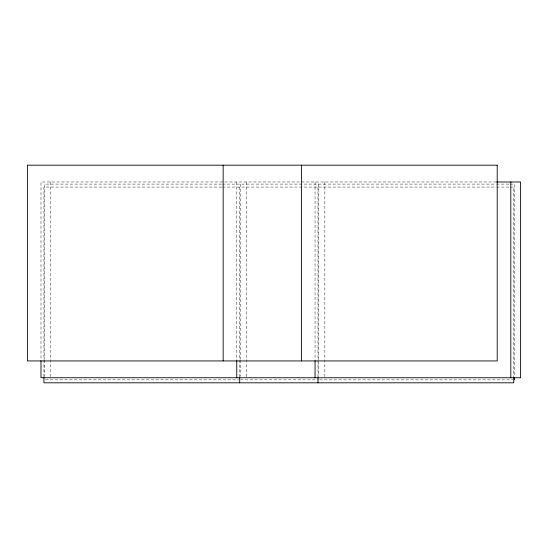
<?xml version="1.0" encoding="UTF-8"?>
<svg xmlns="http://www.w3.org/2000/svg" width="548" height="548" viewBox="0 0 548 548"><rect width="100%" height="100%" fill="white"/><g stroke="black" fill="none" stroke-linecap="round" stroke-linejoin="round"><path stroke-width="0.41" stroke-dasharray="2.74 2.06" d="M496.283 181.991L40.997 181.991L40.997 359.796M221.584 184.101L44.635 184.101L44.635 359.337M222.44 184.101L495.645 184.101M496.502 184.101L509.318 184.101M510.174 184.101L514.449 184.101L514.449 376.435M221.734 187.06L43.929 187.06L43.929 376.832M222.584 187.06L495.789 187.06M496.646 187.06L509.469 187.06M510.318 187.06L513.743 187.06L513.743 376.832M45.491 379.853L238.681 379.853M240.394 379.853L318.696 379.853M319.546 379.853L512.743 379.853M324.841 181.991L324.841 376.894M318.696 184.101L318.696 376.435M317.984 187.06L317.984 376.832M315.059 181.991L315.059 359.796M246.538 181.991L246.538 377.75M240.394 184.101L240.394 359.337M240.394 360.194L240.394 376.435M239.681 187.06L239.681 376.832M236.757 181.991L236.757 359.796M50.786 181.991L50.786 376.894M44.635 360.194L44.635 376.435"/><path stroke-width="0.82" d="M496.666 181.991L520.6 181.991L520.6 377.75L40.997 377.75L40.997 360.653M514.449 377.291L514.449 379.853M513.743 377.682L513.743 382.812L43.929 382.812L43.929 377.682M510.811 181.991L510.811 377.75M317.984 377.682L317.984 382.812M315.059 360.653L315.059 377.75M301.462 165.188L301.462 360.94M239.681 377.682L239.681 382.812M236.757 360.653L236.757 377.75M223.159 165.188L223.159 360.94M497.214 165.188L27.4 165.188L27.4 360.94L497.214 360.94L497.214 165.188"/></g></svg>
